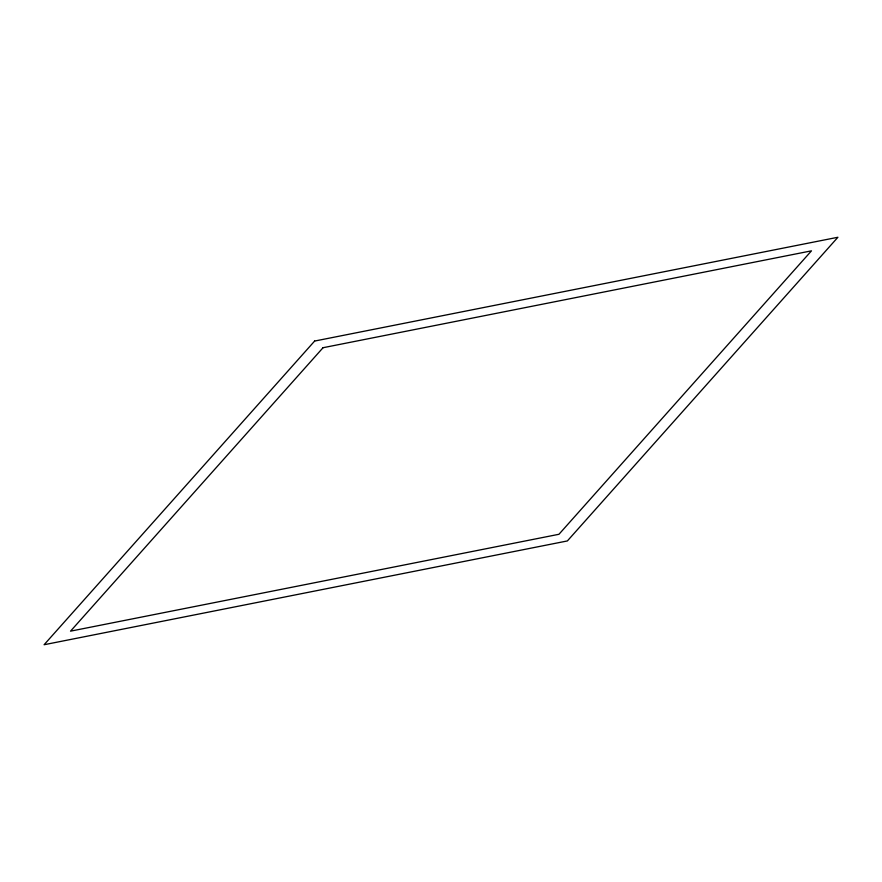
<?xml version="1.0" encoding="UTF-8"?>
<svg xmlns="http://www.w3.org/2000/svg" width="882" height="882" viewBox="0 0 882 882"><rect width="100%" height="100%" fill="white"/><g stroke="black" fill="none" stroke-linecap="round" stroke-linejoin="round"><path stroke-width="1.32" d="M314.631 341.058L44.1 644.731L567.369 540.942L837.9 237.269L314.631 341.058M323.044 347.717L70.527 631.159L558.956 534.283L811.473 250.841L323.044 347.717"/></g></svg>
